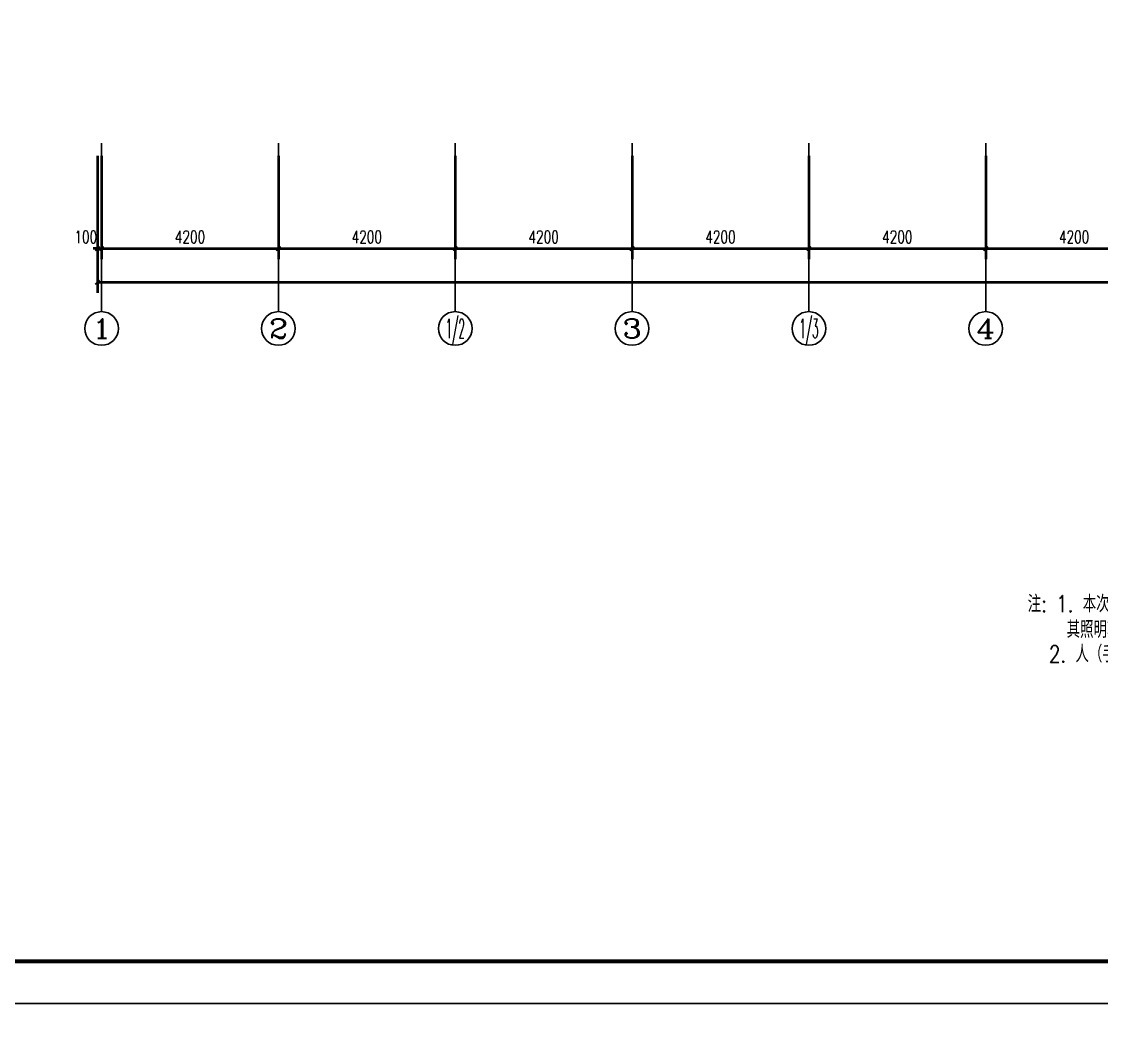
# Model space of a CAD drawing. Extents: x -24105 to 1725648, y 165513 to 982828.
# Drawn here: x 135977 to 161625, y 402638 to 426443 of the extents above; entities that cross this region are included whole.
import ezdxf
from ezdxf.enums import TextEntityAlignment as Align

# ---------------------------------------------------------------- set-up
doc = ezdxf.new("R2010")
doc.units = 0
doc.header["$LTSCALE"] = 1000
doc.header["$MEASUREMENT"] = 0
doc.layers.get('Defpoints').update_dxf_attribs({"color": 8})
for name, color, linetype in [('!!DIM-照明', 7, 'Continuous'), ('AXIS', 8, 'Continuous'), ('AXIS_TEXT', 8, 'Continuous'), ('C-AXIS(轴号)', 8, 'Continuous'), ('C-AXIS-T(字)', 8, 'Continuous'), ('图框', 140, 'Continuous')]:
    doc.layers.add(name, color=color, linetype=linetype)
doc.layers.add('WALL', color=8, linetype='Continuous', lineweight=40)
doc.styles.add('_TCH_AXIS', font='COMPLEX', dxfattribs={"bigfont": 'GBCBIG'})
doc.styles.add('_TCH_DIM_T3', font='SIMPLEX', dxfattribs={"width": 0.705882, "bigfont": 'GBCBIG'})
doc.styles.add('_TEL_DIM', font='SIMPLEX', dxfattribs={"width": 0.8, "height": 3.5, "bigfont": 'HZTXT'})
doc.styles.add('COMPLEX', font='COMPLEX')
doc.dimstyles.new('_TCH_ARCH&&100', dxfattribs={"dimtxt": 297.5, "dimasz": 100, "dimexe": 250, "dimexo": 300, "dimgap": 126.25, "dimtad": 1, "dimdec": 0, "dimzin": 0, "dimdsep": 46, "dimtxsty": '_TCH_DIM_T3', "dimblk": 'ARCHTICK', "dimcen": 0.09, "dimclrt": 7, "dimazin": 2, "dimtfac": 1, "dimtdec": 0, "dimtix": 1, "dimtmove": 2, "dimatfit": 3, "dimfxl": 1, "dimtolj": 1, "dimtzin": 0, "dimarcsym": 0})

# ---------------------------------------------------------------- blocks, each defined once
blk = doc.blocks.new('_ArchTick')
at = {"color": 0, "linetype": 'ByBlock', "const_width": 0.4}
blk.add_lwpolyline([(-0.5, -0.5), (0.5, 0.5)], dxfattribs=at)
blk = doc.blocks.new('*D94')
at = {"layer": 'AXIS', "color": 0, "lineweight": -2, "transparency": 16777216}
for p, q in [((1484208, 1132456), (1484208, 1129206)), ((1539308, 1132456), (1539308, 1129206)), ((1484208, 1129456), (1539308, 1129456))]:
    blk.add_line(p, q, dxfattribs=at)
at = {"layer": 'Defpoints', "color": 0, "transparency": 16777216}
for p in [(1484208, 1132756), (1539308, 1132756), (1539308, 1129456)]:
    blk.add_point(p, dxfattribs=at)
at = {"layer": 'AXIS', "color": 0, "lineweight": -2, "transparency": 16777216, "xscale": 100, "yscale": 100, "zscale": 100, "rotation": 180}
blk.add_blockref('_ArchTick', (1484208, 1129456), dxfattribs=at)
at = {"layer": 'AXIS', "color": 0, "lineweight": -2, "transparency": 16777216, "xscale": 100, "yscale": 100, "zscale": 100}
blk.add_blockref('_ArchTick', (1539308, 1129456), dxfattribs=at)
at = {"layer": 'AXIS', "color": 7, "transparency": 16777216, "insert": (1511758, 1129731), "char_height": 297.5, "attachment_point": 5, "style": '_TCH_DIM_T3'}
blk.add_mtext('\\A1;55100', dxfattribs=at)
blk = doc.blocks.new('*D88')
at = {"layer": 'AXIS', "color": 0, "lineweight": -2, "transparency": 16777216}
for p, q in [((1505308, 1132456), (1505308, 1130006)), ((1509508, 1132456), (1509508, 1130006)), ((1505308, 1130256), (1509508, 1130256))]:
    blk.add_line(p, q, dxfattribs=at)
at = {"layer": 'Defpoints', "color": 0, "transparency": 16777216}
for p in [(1505308, 1132756), (1509508, 1132756), (1509508, 1130256)]:
    blk.add_point(p, dxfattribs=at)
at = {"layer": 'AXIS', "color": 0, "lineweight": -2, "transparency": 16777216, "xscale": 100, "yscale": 100, "zscale": 100, "rotation": 180}
blk.add_blockref('_ArchTick', (1505308, 1130256), dxfattribs=at)
at = {"layer": 'AXIS', "color": 0, "lineweight": -2, "transparency": 16777216, "xscale": 100, "yscale": 100, "zscale": 100}
blk.add_blockref('_ArchTick', (1509508, 1130256), dxfattribs=at)
at = {"layer": 'AXIS', "color": 7, "transparency": 16777216, "insert": (1507408, 1130531), "char_height": 297.5, "attachment_point": 5, "style": '_TCH_DIM_T3'}
blk.add_mtext('\\A1;4200', dxfattribs=at)
blk = doc.blocks.new('*D87')
at = {"layer": 'AXIS', "color": 0, "lineweight": -2, "transparency": 16777216}
for p, q in [((1501108, 1132456), (1501108, 1130006)), ((1505308, 1132456), (1505308, 1130006)), ((1501108, 1130256), (1505308, 1130256))]:
    blk.add_line(p, q, dxfattribs=at)
at = {"layer": 'Defpoints', "color": 0, "transparency": 16777216}
for p in [(1501108, 1132756), (1505308, 1132756), (1505308, 1130256)]:
    blk.add_point(p, dxfattribs=at)
at = {"layer": 'AXIS', "color": 0, "lineweight": -2, "transparency": 16777216, "xscale": 100, "yscale": 100, "zscale": 100, "rotation": 180}
blk.add_blockref('_ArchTick', (1501108, 1130256), dxfattribs=at)
at = {"layer": 'AXIS', "color": 0, "lineweight": -2, "transparency": 16777216, "xscale": 100, "yscale": 100, "zscale": 100}
blk.add_blockref('_ArchTick', (1505308, 1130256), dxfattribs=at)
at = {"layer": 'AXIS', "color": 7, "transparency": 16777216, "insert": (1503208, 1130531), "char_height": 297.5, "attachment_point": 5, "style": '_TCH_DIM_T3'}
blk.add_mtext('\\A1;4200', dxfattribs=at)
blk = doc.blocks.new('*D86')
at = {"layer": 'AXIS', "color": 0, "lineweight": -2, "transparency": 16777216}
for p, q in [((1496908, 1132456), (1496908, 1130006)), ((1501108, 1132456), (1501108, 1130006)), ((1496908, 1130256), (1501108, 1130256))]:
    blk.add_line(p, q, dxfattribs=at)
at = {"layer": 'Defpoints', "color": 0, "transparency": 16777216}
for p in [(1496908, 1132756), (1501108, 1132756), (1501108, 1130256)]:
    blk.add_point(p, dxfattribs=at)
at = {"layer": 'AXIS', "color": 0, "lineweight": -2, "transparency": 16777216, "xscale": 100, "yscale": 100, "zscale": 100, "rotation": 180}
blk.add_blockref('_ArchTick', (1496908, 1130256), dxfattribs=at)
at = {"layer": 'AXIS', "color": 0, "lineweight": -2, "transparency": 16777216, "xscale": 100, "yscale": 100, "zscale": 100}
blk.add_blockref('_ArchTick', (1501108, 1130256), dxfattribs=at)
at = {"layer": 'AXIS', "color": 7, "transparency": 16777216, "insert": (1499008, 1130531), "char_height": 297.5, "attachment_point": 5, "style": '_TCH_DIM_T3'}
blk.add_mtext('\\A1;4200', dxfattribs=at)
blk = doc.blocks.new('*D85')
at = {"layer": 'AXIS', "color": 0, "lineweight": -2, "transparency": 16777216}
for p, q in [((1492708, 1132456), (1492708, 1130006)), ((1496908, 1132456), (1496908, 1130006)), ((1492708, 1130256), (1496908, 1130256))]:
    blk.add_line(p, q, dxfattribs=at)
at = {"layer": 'Defpoints', "color": 0, "transparency": 16777216}
for p in [(1492708, 1132756), (1496908, 1132756), (1496908, 1130256)]:
    blk.add_point(p, dxfattribs=at)
at = {"layer": 'AXIS', "color": 0, "lineweight": -2, "transparency": 16777216, "xscale": 100, "yscale": 100, "zscale": 100, "rotation": 180}
blk.add_blockref('_ArchTick', (1492708, 1130256), dxfattribs=at)
at = {"layer": 'AXIS', "color": 0, "lineweight": -2, "transparency": 16777216, "xscale": 100, "yscale": 100, "zscale": 100}
blk.add_blockref('_ArchTick', (1496908, 1130256), dxfattribs=at)
at = {"layer": 'AXIS', "color": 7, "transparency": 16777216, "insert": (1494808, 1130531), "char_height": 297.5, "attachment_point": 5, "style": '_TCH_DIM_T3'}
blk.add_mtext('\\A1;4200', dxfattribs=at)
blk = doc.blocks.new('*D84')
at = {"layer": 'AXIS', "color": 0, "lineweight": -2, "transparency": 16777216}
for p, q in [((1488508, 1132456), (1488508, 1130006)), ((1492708, 1132456), (1492708, 1130006)), ((1488508, 1130256), (1492708, 1130256))]:
    blk.add_line(p, q, dxfattribs=at)
at = {"layer": 'Defpoints', "color": 0, "transparency": 16777216}
for p in [(1488508, 1132756), (1492708, 1132756), (1492708, 1130256)]:
    blk.add_point(p, dxfattribs=at)
at = {"layer": 'AXIS', "color": 0, "lineweight": -2, "transparency": 16777216, "xscale": 100, "yscale": 100, "zscale": 100, "rotation": 180}
blk.add_blockref('_ArchTick', (1488508, 1130256), dxfattribs=at)
at = {"layer": 'AXIS', "color": 0, "lineweight": -2, "transparency": 16777216, "xscale": 100, "yscale": 100, "zscale": 100}
blk.add_blockref('_ArchTick', (1492708, 1130256), dxfattribs=at)
at = {"layer": 'AXIS', "color": 7, "transparency": 16777216, "insert": (1490608, 1130531), "char_height": 297.5, "attachment_point": 5, "style": '_TCH_DIM_T3'}
blk.add_mtext('\\A1;4200', dxfattribs=at)
blk = doc.blocks.new('*D83')
at = {"layer": 'AXIS', "color": 0, "lineweight": -2, "transparency": 16777216}
for p, q in [((1484308, 1132456), (1484308, 1130006)), ((1488508, 1132456), (1488508, 1130006)), ((1484308, 1130256), (1488508, 1130256))]:
    blk.add_line(p, q, dxfattribs=at)
at = {"layer": 'Defpoints', "color": 0, "transparency": 16777216}
for p in [(1484308, 1132756), (1488508, 1132756), (1488508, 1130256)]:
    blk.add_point(p, dxfattribs=at)
at = {"layer": 'AXIS', "color": 0, "lineweight": -2, "transparency": 16777216, "xscale": 100, "yscale": 100, "zscale": 100, "rotation": 180}
blk.add_blockref('_ArchTick', (1484308, 1130256), dxfattribs=at)
at = {"layer": 'AXIS', "color": 0, "lineweight": -2, "transparency": 16777216, "xscale": 100, "yscale": 100, "zscale": 100}
blk.add_blockref('_ArchTick', (1488508, 1130256), dxfattribs=at)
at = {"layer": 'AXIS', "color": 7, "transparency": 16777216, "insert": (1486408, 1130531), "char_height": 297.5, "attachment_point": 5, "style": '_TCH_DIM_T3'}
blk.add_mtext('\\A1;4200', dxfattribs=at)
blk = doc.blocks.new('*D82')
at = {"layer": 'AXIS', "color": 0, "lineweight": -2, "transparency": 16777216}
for p, q in [((1484208, 1132456), (1484208, 1130006)), ((1484308, 1132456), (1484308, 1130006)), ((1484208, 1130256), (1484108, 1130256)), ((1484208, 1130256), (1484308, 1130256)), ((1484308, 1130256), (1484408, 1130256))]:
    blk.add_line(p, q, dxfattribs=at)
at = {"layer": 'Defpoints', "color": 0, "transparency": 16777216}
for p in [(1484208, 1132756), (1484308, 1132756), (1484308, 1130256)]:
    blk.add_point(p, dxfattribs=at)
at = {"layer": 'AXIS', "color": 0, "lineweight": -2, "transparency": 16777216, "xscale": 100, "yscale": 100, "zscale": 100}
blk.add_blockref('_ArchTick', (1484208, 1130256), dxfattribs=at)
at = {"layer": 'AXIS', "color": 0, "lineweight": -2, "transparency": 16777216, "xscale": 100, "yscale": 100, "zscale": 100, "rotation": 180}
blk.add_blockref('_ArchTick', (1484308, 1130256), dxfattribs=at)
at = {"layer": 'AXIS', "color": 7, "transparency": 16777216, "insert": (1483933, 1130531), "char_height": 297.5, "attachment_point": 5, "style": '_TCH_DIM_T3'}
blk.add_mtext('\\A1;100', dxfattribs=at)
blk = doc.blocks.new('_AXISO')
blk.add_circle((0, 0), 0.5)
at = {"layer": 'AXIS_TEXT', "style": 'COMPLEX', "width": 1.041667}
blk.add_attdef('A', text='', height=0.56, dxfattribs=at).set_placement((-0.25, -0.28), (0.25, -0.28), align=Align.FIT)
blk = doc.blocks.new('ASDASFDAHHH')
at = {"layer": 'C-AXIS(轴号)', "color": 8}
for p, q in [((1484307.9, 1132756.1), (1484307.9, 1128756.1)), ((1488507.9, 1132756.1), (1488507.9, 1128756.1)), ((1492707.9, 1132756.1), (1492707.9, 1128756.1)), ((1496907.9, 1132756.1), (1496907.9, 1128756.1)), ((1501107.9, 1132756.1), (1501107.9, 1128756.1)), ((1505307.9, 1132756.1), (1505307.9, 1128756.1))]:
    blk.add_line(p, q, dxfattribs=at)
ref = blk.add_blockref('_AXISO', (1484307.9, 1128356.1), dxfattribs=dict(at, xscale=800, yscale=800, zscale=800))
ref.add_attrib('A', '1', dxfattribs={"layer": 'C-AXIS-T(字)', "height": 452.5, "style": '_TCH_AXIS', "width": 2.333333}).set_placement((1484081.7, 1128129.9), (1484534.2, 1128129.9), align=Align.FIT)
ref = blk.add_blockref('_AXISO', (1488507.9, 1128356.1), dxfattribs=dict(at, xscale=800, yscale=800, zscale=800))
ref.add_attrib('A', '2', dxfattribs={"layer": 'C-AXIS-T(字)', "height": 452.5, "style": '_TCH_AXIS', "width": 1.5}).set_placement((1488281.7, 1128129.9), (1488734.2, 1128129.9), align=Align.FIT)
ref = blk.add_blockref('_AXISO', (1492707.9, 1128356.1), dxfattribs=dict(at, xscale=800, yscale=800, zscale=800))
ref.add_attrib('A', '1/2', dxfattribs={"layer": 'C-AXIS-T(字)', "height": 452.55, "style": '_TCH_AXIS', "width": 0.411765}).set_placement((1492481.7, 1128129.9), (1492934.2, 1128129.9), align=Align.FIT)
ref = blk.add_blockref('_AXISO', (1496907.9, 1128356.1), dxfattribs=dict(at, xscale=800, yscale=800, zscale=800))
ref.add_attrib('A', '3', dxfattribs={"layer": 'C-AXIS-T(字)', "height": 452.5, "style": '_TCH_AXIS', "width": 1.5}).set_placement((1496681.7, 1128129.9), (1497134.2, 1128129.9), align=Align.FIT)
ref = blk.add_blockref('_AXISO', (1501107.9, 1128356.1), dxfattribs=dict(at, xscale=800, yscale=800, zscale=800))
ref.add_attrib('A', '1/3', dxfattribs={"layer": 'C-AXIS-T(字)', "height": 452.55, "style": '_TCH_AXIS', "width": 0.411765}).set_placement((1500881.7, 1128129.9), (1501334.2, 1128129.9), align=Align.FIT)
ref = blk.add_blockref('_AXISO', (1505307.9, 1128356.1), dxfattribs=dict(at, xscale=800, yscale=800, zscale=800))
ref.add_attrib('A', '4', dxfattribs={"layer": 'C-AXIS-T(字)', "height": 452.5, "style": '_TCH_AXIS', "width": 1.3125}).set_placement((1505081.7, 1128129.9), (1505534.2, 1128129.9), align=Align.FIT)
at = {"layer": 'AXIS', "color": 8}
dim = blk.add_linear_dim(base=(1484307.9, 1130256.1), p1=(1484207.9, 1132756.1), p2=(1484307.9, 1132756.1), angle=0, dimstyle='_TCH_ARCH&&100', dxfattribs=at)
dim.commit()
dim.dimension.update_dxf_attribs({"geometry": '*D82', "text_midpoint": (1483932.9, 1130531.1), "dimtype": 129})
for p1, p2, distance, picture, middle in [((1484207.9, 1132756.1), (1539307.9, 1132756.1), -3300, '*D94', (1511757.9, 1129731.1)), ((1484307.9, 1132756.1), (1488507.9, 1132756.1), -2500, '*D83', (1486407.9, 1130531.1)), ((1488507.9, 1132756.1), (1492707.9, 1132756.1), -2500, '*D84', (1490607.9, 1130531.1)), ((1492707.9, 1132756.1), (1496907.9, 1132756.1), -2500, '*D85', (1494807.9, 1130531.1)), ((1496907.9, 1132756.1), (1501107.9, 1132756.1), -2500, '*D86', (1499007.9, 1130531.1)), ((1501107.9, 1132756.1), (1505307.9, 1132756.1), -2500, '*D87', (1503207.9, 1130531.1)), ((1505307.9, 1132756.1), (1509507.9, 1132756.1), -2500, '*D88', (1507407.9, 1130531.1))]:
    dim = blk.add_aligned_dim(p1=p1, p2=p2, distance=distance, dimstyle='_TCH_ARCH&&100', dxfattribs=at)
    dim.commit()
    dim.dimension.update_dxf_attribs({"geometry": picture, "text_midpoint": middle})

msp = doc.modelspace()

# ---------------------------------------------------------------- linework, layer by layer
at = {"layer": '图框'}
for points in [[(125533, 403113), (209633, 403113), (209633, 462513), (125533, 462513)], [(125533, 343713), (209633, 343713), (209633, 403113), (125533, 403113)]]:
    msp.add_lwpolyline(points, close=True, dxfattribs=at)
at = {"layer": '图框', "const_width": 100}
msp.add_lwpolyline([(128033, 404113), (208633, 404113), (208633, 461513), (128033, 461513)], close=True, dxfattribs=at)

# ---------------------------------------------------------------- block references
at = {"layer": 'WALL'}
msp.add_blockref('ASDASFDAHHH', (-1346431, -709206), dxfattribs=at)

# ---------------------------------------------------------------- texts
at = {"layer": '!!DIM-照明', "style": '_TEL_DIM', "width": 0.8}
for s, p in [('注: 1. 本次设计仅预留电源,商铺内照明、插座及空调配电二次装修另设计;', (159874, 412409, 0)), ('其照明功率密度值及对应照度值应满足GB 50034-2013中的要求。', (160799, 411798, 0)), ('2. 人（手）孔井做法参照图集《电力电缆井设计与安装》07SD101-8。', (160378, 411217, 0))]:
    msp.add_text(s, height=400, dxfattribs=at).set_placement(p)

doc.saveas('drawing.dxf')
